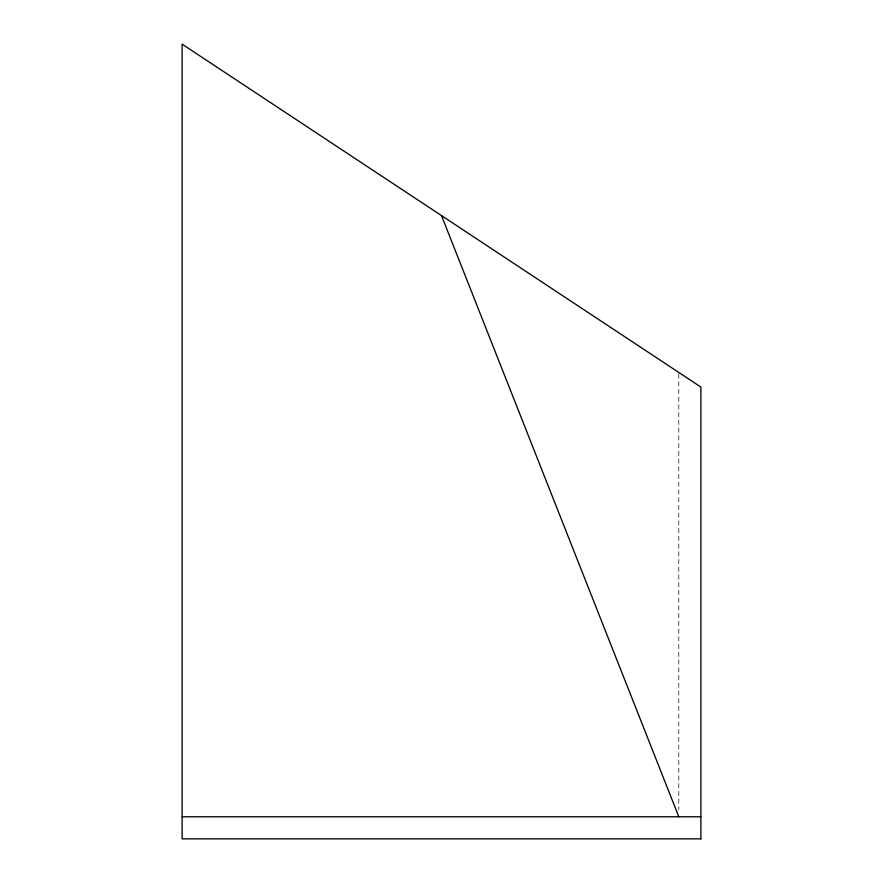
<?xml version="1.0" encoding="UTF-8"?>
<svg xmlns="http://www.w3.org/2000/svg" width="883" height="883" viewBox="0 0 883 883"><rect width="100%" height="100%" fill="white"/><g stroke="black" fill="none" stroke-linecap="round" stroke-linejoin="round"><path stroke-width="0.66" stroke-dasharray="4.42 3.31" d="M678.806 373.829L678.806 809.899"/><path stroke-width="1.32" d="M182.119 816.775L700.881 816.775M441.5 215.595L678.806 816.775M700.881 838.85L182.119 838.85L182.119 44.15L700.881 387.052L700.881 838.85"/></g></svg>
